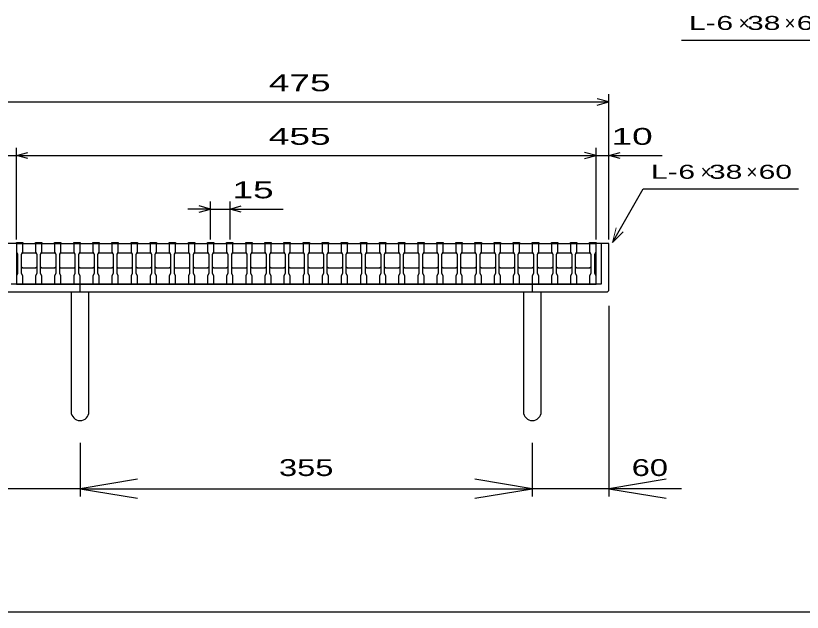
# Model space of a CAD drawing. Units: millimetres, scale not verified. Extents: x -1092 to 1039, y -770 to 632.
# Drawn here: x -778 to -161, y -688 to -220 of the extents above; entities that cross this region are included whole.
import ezdxf
from ezdxf.enums import TextEntityAlignment as Align

# ---------------------------------------------------------------- set-up
doc = ezdxf.new("R2010")
doc.units = ezdxf.units.MM
doc.header["$LTSCALE"] = 6
for name, color, linetype, lineweight in [('0_2', 150, 'Continuous', 25), ('16', 3, 'Continuous', 25), ('19', 6, 'Continuous', 25), ('22', 4, 'Continuous', 25)]:
    doc.layers.add(name, color=color, linetype=linetype, lineweight=lineweight)
doc.styles.add('ベクトル', font='')
doc.styles.get('ベクトル').set_extended_font_data('ベクトル')

# ---------------------------------------------------------------- blocks, each defined once
blk = doc.blocks.new('open_arrow')
at = {"color": 0, "linetype": 'Continuous', "lineweight": -2}
blk.add_lwpolyline([(7.5, 1.25), (0, 0), (7.5, -1.25)], dxfattribs=at)

msp = doc.modelspace()

# ---------------------------------------------------------------- linework, layer by layer
at = {"layer": '0_2'}
msp.add_line((1038.6, -687.9), (-1037.4, -687.9), dxfattribs=at)
at = {"layer": '16'}
for p, q in [((-778, -398.5), (-778, -397.8)), ((-778, -397.8), (-773, -397.8)), ((-778, -398.5), (-778, -405)), ((-773, -398.5), (-778, -398.5)), ((-778, -398.5), (-778, -430.5)), ((-778, -398.5), (-323, -398.5)), ((-773, -397.8), (-773, -398.5)), ((-773, -405), (-773, -398.5)), ((-763, -398.5), (-763, -397.8)), ((-763, -397.8), (-758, -397.8)), ((-763, -398.5), (-763, -405)), ((-758, -398.5), (-763, -398.5)), ((-758, -397.8), (-758, -398.5)), ((-758, -405), (-758, -398.5)), ((-748, -398.5), (-748, -397.8)), ((-748, -397.8), (-743, -397.8)), ((-748, -398.5), (-748, -405)), ((-743, -398.5), (-748, -398.5)), ((-743, -397.8), (-743, -398.5)), ((-743, -405), (-743, -398.5)), ((-733, -398.5), (-733, -397.8)), ((-733, -397.8), (-728, -397.8)), ((-733, -398.5), (-733, -405)), ((-728, -398.5), (-733, -398.5)), ((-728, -397.8), (-728, -398.5)), ((-728, -405), (-728, -398.5)), ((-718, -398.5), (-718, -397.8)), ((-718, -397.8), (-713, -397.8)), ((-718, -398.5), (-718, -405)), ((-713, -398.5), (-718, -398.5)), ((-713, -397.8), (-713, -398.5)), ((-713, -405), (-713, -398.5)), ((-703, -398.5), (-703, -397.8)), ((-703, -397.8), (-698, -397.8)), ((-703, -398.5), (-703, -405)), ((-698, -398.5), (-703, -398.5)), ((-698, -397.8), (-698, -398.5)), ((-698, -405), (-698, -398.5)), ((-688, -398.5), (-688, -397.8)), ((-688, -397.8), (-683, -397.8)), ((-688, -398.5), (-688, -405)), ((-683, -398.5), (-688, -398.5)), ((-683, -397.8), (-683, -398.5)), ((-683, -405), (-683, -398.5)), ((-673, -398.5), (-673, -397.8)), ((-673, -397.8), (-668, -397.8)), ((-673, -398.5), (-673, -405)), ((-668, -398.5), (-673, -398.5)), ((-668, -397.8), (-668, -398.5)), ((-668, -405), (-668, -398.5)), ((-658, -398.5), (-658, -397.8)), ((-658, -397.8), (-653, -397.8)), ((-658, -398.5), (-658, -405)), ((-653, -398.5), (-658, -398.5)), ((-653, -397.8), (-653, -398.5)), ((-653, -405), (-653, -398.5)), ((-643, -398.5), (-643, -397.8)), ((-643, -397.8), (-638, -397.8)), ((-643, -398.5), (-643, -405)), ((-638, -398.5), (-643, -398.5)), ((-638, -397.8), (-638, -398.5)), ((-638, -405), (-638, -398.5)), ((-628, -398.5), (-628, -397.8)), ((-628, -397.8), (-623, -397.8)), ((-628, -398.5), (-628, -405)), ((-623, -398.5), (-628, -398.5)), ((-623, -397.8), (-623, -398.5)), ((-623, -405), (-623, -398.5)), ((-613, -398.5), (-613, -397.8)), ((-613, -397.8), (-608, -397.8)), ((-613, -398.5), (-613, -405)), ((-608, -398.5), (-613, -398.5)), ((-608, -397.8), (-608, -398.5)), ((-608, -405), (-608, -398.5)), ((-598, -398.5), (-598, -397.8)), ((-598, -397.8), (-593, -397.8)), ((-598, -398.5), (-598, -405)), ((-593, -398.5), (-598, -398.5)), ((-593, -397.8), (-593, -398.5)), ((-593, -405), (-593, -398.5)), ((-583, -398.5), (-583, -397.8)), ((-583, -397.8), (-578, -397.8)), ((-583, -398.5), (-583, -405)), ((-578, -398.5), (-583, -398.5)), ((-578, -397.8), (-578, -398.5)), ((-578, -405), (-578, -398.5)), ((-568, -398.5), (-568, -397.8)), ((-568, -397.8), (-563, -397.8)), ((-568, -398.5), (-568, -405)), ((-563, -398.5), (-568, -398.5)), ((-563, -397.8), (-563, -398.5)), ((-563, -405), (-563, -398.5)), ((-553, -398.5), (-553, -397.8)), ((-553, -397.8), (-548, -397.8)), ((-553, -398.5), (-553, -405)), ((-548, -398.5), (-553, -398.5)), ((-548, -397.8), (-548, -398.5)), ((-548, -405), (-548, -398.5)), ((-538, -398.5), (-538, -397.8)), ((-538, -397.8), (-533, -397.8)), ((-538, -398.5), (-538, -405)), ((-533, -398.5), (-538, -398.5)), ((-533, -397.8), (-533, -398.5)), ((-533, -405), (-533, -398.5)), ((-523, -398.5), (-523, -397.8)), ((-523, -397.8), (-518, -397.8)), ((-523, -398.5), (-523, -405)), ((-518, -398.5), (-523, -398.5)), ((-518, -397.8), (-518, -398.5)), ((-518, -405), (-518, -398.5)), ((-508, -398.5), (-508, -397.8)), ((-508, -397.8), (-503, -397.8)), ((-508, -398.5), (-508, -405)), ((-503, -398.5), (-508, -398.5)), ((-503, -397.8), (-503, -398.5)), ((-503, -405), (-503, -398.5)), ((-493, -398.5), (-493, -397.8)), ((-493, -397.8), (-488, -397.8)), ((-493, -398.5), (-493, -405)), ((-488, -398.5), (-493, -398.5)), ((-488, -397.8), (-488, -398.5)), ((-488, -405), (-488, -398.5)), ((-478, -398.5), (-478, -397.8)), ((-478, -397.8), (-473, -397.8)), ((-478, -398.5), (-478, -405)), ((-473, -398.5), (-478, -398.5)), ((-473, -397.8), (-473, -398.5)), ((-473, -405), (-473, -398.5)), ((-463, -398.5), (-463, -397.8)), ((-463, -397.8), (-458, -397.8)), ((-463, -398.5), (-463, -405)), ((-458, -398.5), (-463, -398.5)), ((-458, -397.8), (-458, -398.5)), ((-458, -405), (-458, -398.5)), ((-448, -398.5), (-448, -397.8)), ((-448, -397.8), (-443, -397.8)), ((-448, -398.5), (-448, -405)), ((-443, -398.5), (-448, -398.5)), ((-443, -397.8), (-443, -398.5)), ((-443, -405), (-443, -398.5)), ((-433, -398.5), (-433, -397.8)), ((-433, -397.8), (-428, -397.8)), ((-433, -398.5), (-433, -405)), ((-428, -398.5), (-433, -398.5)), ((-428, -397.8), (-428, -398.5)), ((-428, -405), (-428, -398.5)), ((-418, -398.5), (-418, -397.8)), ((-418, -397.8), (-413, -397.8)), ((-418, -398.5), (-418, -405)), ((-413, -398.5), (-418, -398.5)), ((-413, -397.8), (-413, -398.5)), ((-413, -405), (-413, -398.5)), ((-403, -398.5), (-403, -397.8)), ((-403, -397.8), (-398, -397.8)), ((-403, -398.5), (-403, -405)), ((-398, -398.5), (-403, -398.5)), ((-398, -397.8), (-398, -398.5)), ((-398, -405), (-398, -398.5)), ((-388, -398.5), (-388, -397.8)), ((-388, -397.8), (-383, -397.8)), ((-388, -398.5), (-388, -405)), ((-383, -398.5), (-388, -398.5)), ((-383, -397.8), (-383, -398.5)), ((-383, -405), (-383, -398.5)), ((-373, -398.5), (-373, -397.8)), ((-373, -397.8), (-368, -397.8)), ((-373, -398.5), (-373, -405)), ((-368, -398.5), (-373, -398.5)), ((-368, -397.8), (-368, -398.5)), ((-368, -405), (-368, -398.5)), ((-358, -398.5), (-358, -397.8)), ((-358, -397.8), (-353, -397.8)), ((-358, -398.5), (-358, -405)), ((-353, -398.5), (-358, -398.5)), ((-353, -397.8), (-353, -398.5)), ((-353, -405), (-353, -398.5)), ((-343, -398.5), (-343, -397.8)), ((-343, -397.8), (-338, -397.8)), ((-343, -398.5), (-343, -405)), ((-338, -398.5), (-343, -398.5)), ((-338, -397.8), (-338, -398.5)), ((-338, -405), (-338, -398.5)), ((-328, -398.5), (-328, -397.8)), ((-328, -397.8), (-323, -397.8)), ((-328, -398.5), (-328, -405)), ((-323, -398.5), (-328, -398.5)), ((-323, -397.8), (-323, -398.5)), ((-323, -405), (-323, -398.5)), ((-323, -430.5), (-323, -398.5)), ((-778, -405), (-777, -407)), ((-777, -407), (-777, -422)), ((-774, -407), (-773, -405)), ((-774, -407), (-773, -406)), ((-774, -422), (-774, -407)), ((-773, -406), (-763, -406)), ((-763, -405), (-762, -407)), ((-763, -406), (-762, -407)), ((-762, -407), (-762, -422)), ((-759, -407), (-758, -405)), ((-759, -407), (-758, -406)), ((-759, -422), (-759, -407)), ((-758, -406), (-748, -406)), ((-748, -405), (-747, -407)), ((-748, -406), (-747, -407)), ((-747, -407), (-747, -422)), ((-744, -407), (-743, -405)), ((-744, -407), (-743, -406)), ((-744, -422), (-744, -407)), ((-743, -406), (-733, -406)), ((-733, -405), (-732, -407)), ((-733, -406), (-732, -407)), ((-732, -407), (-732, -422)), ((-729, -407), (-728, -405)), ((-729, -407), (-728, -406)), ((-729, -422), (-729, -407)), ((-728, -406), (-718, -406)), ((-718, -405), (-717, -407)), ((-718, -406), (-717, -407)), ((-717, -407), (-717, -422)), ((-714, -407), (-713, -405)), ((-714, -407), (-713, -406)), ((-714, -422), (-714, -407)), ((-713, -406), (-703, -406)), ((-703, -405), (-702, -407)), ((-703, -406), (-702, -407)), ((-702, -407), (-702, -422)), ((-699, -407), (-698, -405)), ((-699, -407), (-698, -406)), ((-699, -422), (-699, -407)), ((-698, -406), (-688, -406)), ((-688, -405), (-687, -407)), ((-688, -406), (-687, -407)), ((-687, -407), (-687, -422)), ((-684, -407), (-683, -405)), ((-684, -407), (-683, -406)), ((-684, -422), (-684, -407)), ((-683, -406), (-673, -406)), ((-673, -405), (-672, -407)), ((-673, -406), (-672, -407)), ((-672, -407), (-672, -422)), ((-669, -407), (-668, -405)), ((-669, -407), (-668, -406)), ((-669, -422), (-669, -407)), ((-668, -406), (-658, -406)), ((-658, -405), (-657, -407)), ((-658, -406), (-657, -407)), ((-657, -407), (-657, -422)), ((-654, -407), (-653, -405)), ((-654, -407), (-653, -406)), ((-654, -422), (-654, -407)), ((-653, -406), (-643, -406)), ((-643, -405), (-642, -407)), ((-643, -406), (-642, -407)), ((-642, -407), (-642, -422)), ((-639, -407), (-638, -405)), ((-639, -407), (-638, -406)), ((-639, -422), (-639, -407)), ((-638, -406), (-628, -406)), ((-628, -405), (-627, -407)), ((-628, -406), (-627, -407)), ((-627, -407), (-627, -422)), ((-624, -407), (-623, -405)), ((-624, -407), (-623, -406)), ((-624, -422), (-624, -407)), ((-623, -406), (-613, -406)), ((-613, -405), (-612, -407)), ((-613, -406), (-612, -407)), ((-612, -407), (-612, -422)), ((-609, -407), (-608, -405)), ((-609, -407), (-608, -406)), ((-609, -422), (-609, -407)), ((-608, -406), (-598, -406)), ((-598, -405), (-597, -407)), ((-598, -406), (-597, -407)), ((-597, -407), (-597, -422)), ((-594, -407), (-593, -405)), ((-594, -407), (-593, -406)), ((-594, -422), (-594, -407)), ((-593, -406), (-583, -406)), ((-583, -405), (-582, -407)), ((-583, -406), (-582, -407)), ((-582, -407), (-582, -422)), ((-579, -407), (-578, -405)), ((-579, -407), (-578, -406)), ((-579, -422), (-579, -407)), ((-578, -406), (-568, -406)), ((-568, -405), (-567, -407)), ((-568, -406), (-567, -407)), ((-567, -407), (-567, -422)), ((-564, -407), (-563, -405)), ((-564, -407), (-563, -406)), ((-564, -422), (-564, -407)), ((-563, -406), (-553, -406)), ((-553, -405), (-552, -407)), ((-553, -406), (-552, -407)), ((-552, -407), (-552, -422)), ((-549, -407), (-548, -405)), ((-549, -407), (-548, -406)), ((-549, -422), (-549, -407)), ((-548, -406), (-538, -406)), ((-538, -405), (-537, -407)), ((-538, -406), (-537, -407)), ((-537, -407), (-537, -422)), ((-534, -407), (-533, -405)), ((-534, -407), (-533, -406)), ((-534, -422), (-534, -407)), ((-533, -406), (-523, -406)), ((-523, -405), (-522, -407)), ((-523, -406), (-522, -407)), ((-522, -407), (-522, -422)), ((-519, -407), (-518, -405)), ((-519, -407), (-518, -406)), ((-519, -422), (-519, -407)), ((-518, -406), (-508, -406)), ((-508, -405), (-507, -407)), ((-508, -406), (-507, -407)), ((-507, -407), (-507, -422)), ((-504, -407), (-503, -405)), ((-504, -407), (-503, -406)), ((-504, -422), (-504, -407)), ((-503, -406), (-493, -406)), ((-493, -405), (-492, -407)), ((-493, -406), (-492, -407)), ((-492, -407), (-492, -422)), ((-489, -407), (-488, -405)), ((-489, -407), (-488, -406)), ((-489, -422), (-489, -407)), ((-488, -406), (-478, -406)), ((-478, -405), (-477, -407)), ((-478, -406), (-477, -407)), ((-477, -407), (-477, -422)), ((-474, -407), (-473, -405)), ((-474, -407), (-473, -406)), ((-474, -422), (-474, -407)), ((-473, -406), (-463, -406)), ((-463, -405), (-462, -407)), ((-463, -406), (-462, -407)), ((-462, -407), (-462, -422)), ((-459, -407), (-458, -405)), ((-459, -407), (-458, -406)), ((-459, -422), (-459, -407)), ((-458, -406), (-448, -406)), ((-448, -405), (-447, -407)), ((-448, -406), (-447, -407)), ((-447, -407), (-447, -422)), ((-444, -407), (-443, -405)), ((-444, -407), (-443, -406)), ((-444, -422), (-444, -407)), ((-443, -406), (-433, -406)), ((-433, -405), (-432, -407)), ((-433, -406), (-432, -407)), ((-432, -407), (-432, -422)), ((-429, -407), (-428, -405)), ((-429, -407), (-428, -406)), ((-429, -422), (-429, -407)), ((-428, -406), (-418, -406)), ((-418, -405), (-417, -407)), ((-418, -406), (-417, -407)), ((-417, -407), (-417, -422)), ((-414, -407), (-413, -405)), ((-414, -407), (-413, -406)), ((-414, -422), (-414, -407)), ((-413, -406), (-403, -406)), ((-403, -405), (-402, -407)), ((-403, -406), (-402, -407)), ((-402, -407), (-402, -422)), ((-399, -407), (-398, -405)), ((-399, -407), (-398, -406)), ((-399, -422), (-399, -407)), ((-398, -406), (-388, -406)), ((-388, -405), (-387, -407)), ((-388, -406), (-387, -407)), ((-387, -407), (-387, -422)), ((-384, -407), (-383, -405)), ((-384, -407), (-383, -406)), ((-384, -422), (-384, -407)), ((-383, -406), (-373, -406)), ((-373, -405), (-372, -407)), ((-373, -406), (-372, -407)), ((-372, -407), (-372, -422)), ((-369, -407), (-368, -405)), ((-369, -407), (-368, -406)), ((-369, -422), (-369, -407)), ((-368, -406), (-358, -406)), ((-358, -405), (-357, -407)), ((-358, -406), (-357, -407)), ((-357, -407), (-357, -422)), ((-354, -407), (-353, -405)), ((-354, -407), (-353, -406)), ((-354, -422), (-354, -407)), ((-353, -406), (-343, -406)), ((-343, -405), (-342, -407)), ((-343, -406), (-342, -407)), ((-342, -407), (-342, -422)), ((-339, -407), (-338, -405)), ((-339, -407), (-338, -406)), ((-339, -422), (-339, -407)), ((-338, -406), (-328, -406)), ((-328, -405), (-327, -407)), ((-328, -406), (-327, -407)), ((-327, -407), (-327, -422)), ((-324, -407), (-323, -405)), ((-324, -422), (-324, -407)), ((-773, -418), (-774, -417)), ((-763, -418), (-773, -418)), ((-762, -417), (-763, -418)), ((-758, -418), (-759, -417)), ((-748, -418), (-758, -418)), ((-747, -417), (-748, -418)), ((-743, -418), (-744, -417)), ((-733, -418), (-743, -418)), ((-732, -417), (-733, -418)), ((-728, -418), (-729, -417)), ((-718, -418), (-728, -418)), ((-717, -417), (-718, -418)), ((-713, -418), (-714, -417)), ((-703, -418), (-713, -418)), ((-702, -417), (-703, -418)), ((-698, -418), (-699, -417)), ((-688, -418), (-698, -418)), ((-687, -417), (-688, -418)), ((-683, -418), (-684, -417)), ((-673, -418), (-683, -418)), ((-672, -417), (-673, -418)), ((-668, -418), (-669, -417)), ((-658, -418), (-668, -418)), ((-657, -417), (-658, -418)), ((-653, -418), (-654, -417)), ((-643, -418), (-653, -418)), ((-642, -417), (-643, -418)), ((-638, -418), (-639, -417)), ((-628, -418), (-638, -418)), ((-627, -417), (-628, -418)), ((-623, -418), (-624, -417)), ((-613, -418), (-623, -418)), ((-612, -417), (-613, -418)), ((-608, -418), (-609, -417)), ((-598, -418), (-608, -418)), ((-597, -417), (-598, -418)), ((-593, -418), (-594, -417)), ((-583, -418), (-593, -418)), ((-582, -417), (-583, -418)), ((-578, -418), (-579, -417)), ((-568, -418), (-578, -418)), ((-567, -417), (-568, -418)), ((-563, -418), (-564, -417)), ((-553, -418), (-563, -418)), ((-552, -417), (-553, -418)), ((-548, -418), (-549, -417)), ((-538, -418), (-548, -418)), ((-537, -417), (-538, -418)), ((-533, -418), (-534, -417)), ((-523, -418), (-533, -418)), ((-522, -417), (-523, -418)), ((-518, -418), (-519, -417)), ((-508, -418), (-518, -418)), ((-507, -417), (-508, -418)), ((-503, -418), (-504, -417)), ((-493, -418), (-503, -418)), ((-492, -417), (-493, -418)), ((-488, -418), (-489, -417)), ((-478, -418), (-488, -418)), ((-477, -417), (-478, -418)), ((-473, -418), (-474, -417)), ((-463, -418), (-473, -418)), ((-462, -417), (-463, -418)), ((-458, -418), (-459, -417)), ((-448, -418), (-458, -418)), ((-447, -417), (-448, -418)), ((-443, -418), (-444, -417)), ((-433, -418), (-443, -418)), ((-432, -417), (-433, -418)), ((-428, -418), (-429, -417)), ((-418, -418), (-428, -418)), ((-417, -417), (-418, -418)), ((-413, -418), (-414, -417)), ((-403, -418), (-413, -418)), ((-402, -417), (-403, -418)), ((-398, -418), (-399, -417)), ((-388, -418), (-398, -418)), ((-387, -417), (-388, -418)), ((-383, -418), (-384, -417)), ((-373, -418), (-383, -418)), ((-372, -417), (-373, -418)), ((-368, -418), (-369, -417)), ((-358, -418), (-368, -418)), ((-357, -417), (-358, -418)), ((-353, -418), (-354, -417)), ((-343, -418), (-353, -418)), ((-342, -417), (-343, -418)), ((-338, -418), (-339, -417)), ((-328, -418), (-338, -418)), ((-327, -417), (-328, -418)), ((-777, -422), (-778, -424)), ((-778, -424), (-778, -430.5)), ((-773, -424), (-774, -422)), ((-773, -430.5), (-773, -424)), ((-762, -422), (-763, -424)), ((-763, -424), (-763, -430.5)), ((-758, -424), (-759, -422)), ((-758, -430.5), (-758, -424)), ((-747, -422), (-748, -424)), ((-748, -424), (-748, -430.5)), ((-743, -424), (-744, -422)), ((-743, -430.5), (-743, -424)), ((-732, -422), (-733, -424)), ((-733, -424), (-733, -430.5)), ((-728, -424), (-729, -422)), ((-728, -430.5), (-728, -424)), ((-717, -422), (-718, -424)), ((-718, -424), (-718, -430.5)), ((-713, -424), (-714, -422)), ((-713, -430.5), (-713, -424)), ((-702, -422), (-703, -424)), ((-703, -424), (-703, -430.5)), ((-698, -424), (-699, -422)), ((-698, -430.5), (-698, -424)), ((-687, -422), (-688, -424)), ((-688, -424), (-688, -430.5)), ((-683, -424), (-684, -422)), ((-683, -430.5), (-683, -424)), ((-672, -422), (-673, -424)), ((-673, -424), (-673, -430.5)), ((-668, -424), (-669, -422)), ((-668, -430.5), (-668, -424)), ((-657, -422), (-658, -424)), ((-658, -424), (-658, -430.5)), ((-653, -424), (-654, -422)), ((-653, -430.5), (-653, -424)), ((-642, -422), (-643, -424)), ((-643, -424), (-643, -430.5)), ((-638, -424), (-639, -422)), ((-638, -430.5), (-638, -424)), ((-627, -422), (-628, -424)), ((-628, -424), (-628, -430.5)), ((-623, -424), (-624, -422)), ((-623, -430.5), (-623, -424)), ((-612, -422), (-613, -424)), ((-613, -424), (-613, -430.5)), ((-608, -424), (-609, -422)), ((-608, -430.5), (-608, -424)), ((-597, -422), (-598, -424)), ((-598, -424), (-598, -430.5)), ((-593, -424), (-594, -422)), ((-593, -430.5), (-593, -424)), ((-582, -422), (-583, -424)), ((-583, -424), (-583, -430.5)), ((-578, -424), (-579, -422)), ((-578, -430.5), (-578, -424)), ((-567, -422), (-568, -424)), ((-568, -424), (-568, -430.5)), ((-563, -424), (-564, -422)), ((-563, -430.5), (-563, -424)), ((-552, -422), (-553, -424)), ((-553, -424), (-553, -430.5)), ((-548, -424), (-549, -422)), ((-548, -430.5), (-548, -424)), ((-537, -422), (-538, -424)), ((-538, -424), (-538, -430.5)), ((-533, -424), (-534, -422)), ((-533, -430.5), (-533, -424)), ((-522, -422), (-523, -424)), ((-523, -424), (-523, -430.5)), ((-518, -424), (-519, -422)), ((-518, -430.5), (-518, -424)), ((-507, -422), (-508, -424)), ((-508, -424), (-508, -430.5)), ((-503, -424), (-504, -422)), ((-503, -430.5), (-503, -424)), ((-492, -422), (-493, -424)), ((-493, -424), (-493, -430.5)), ((-488, -424), (-489, -422)), ((-488, -430.5), (-488, -424)), ((-477, -422), (-478, -424)), ((-478, -424), (-478, -430.5)), ((-473, -424), (-474, -422)), ((-473, -430.5), (-473, -424)), ((-462, -422), (-463, -424)), ((-463, -424), (-463, -430.5)), ((-458, -424), (-459, -422)), ((-458, -430.5), (-458, -424)), ((-447, -422), (-448, -424)), ((-448, -424), (-448, -430.5)), ((-443, -424), (-444, -422)), ((-443, -430.5), (-443, -424)), ((-432, -422), (-433, -424)), ((-433, -424), (-433, -430.5)), ((-428, -424), (-429, -422)), ((-428, -430.5), (-428, -424)), ((-417, -422), (-418, -424)), ((-418, -424), (-418, -430.5)), ((-413, -424), (-414, -422)), ((-413, -430.5), (-413, -424)), ((-402, -422), (-403, -424)), ((-403, -424), (-403, -430.5)), ((-398, -424), (-399, -422)), ((-398, -430.5), (-398, -424)), ((-387, -422), (-388, -424)), ((-388, -424), (-388, -430.5)), ((-383, -424), (-384, -422)), ((-383, -430.5), (-383, -424)), ((-372, -422), (-373, -424)), ((-373, -424), (-373, -430.5)), ((-368, -424), (-369, -422)), ((-368, -430.5), (-368, -424)), ((-357, -422), (-358, -424)), ((-358, -424), (-358, -430.5)), ((-353, -424), (-354, -422)), ((-353, -430.5), (-353, -424)), ((-342, -422), (-343, -424)), ((-343, -424), (-343, -430.5)), ((-338, -424), (-339, -422)), ((-338, -430.5), (-338, -424)), ((-327, -422), (-328, -424)), ((-328, -424), (-328, -430.5)), ((-323, -424), (-324, -422)), ((-323, -430.5), (-323, -424)), ((-778, -430.5), (-773, -430.5)), ((-778, -430.5), (-323, -430.5)), ((-763, -430.5), (-758, -430.5)), ((-748, -430.5), (-743, -430.5)), ((-733, -430.5), (-728, -430.5)), ((-718, -430.5), (-713, -430.5)), ((-703, -430.5), (-698, -430.5)), ((-688, -430.5), (-683, -430.5)), ((-673, -430.5), (-668, -430.5)), ((-658, -430.5), (-653, -430.5)), ((-643, -430.5), (-638, -430.5)), ((-628, -430.5), (-623, -430.5)), ((-613, -430.5), (-608, -430.5)), ((-598, -430.5), (-593, -430.5)), ((-583, -430.5), (-578, -430.5)), ((-568, -430.5), (-563, -430.5)), ((-553, -430.5), (-548, -430.5)), ((-538, -430.5), (-533, -430.5)), ((-523, -430.5), (-518, -430.5)), ((-508, -430.5), (-503, -430.5)), ((-493, -430.5), (-488, -430.5)), ((-478, -430.5), (-473, -430.5)), ((-463, -430.5), (-458, -430.5)), ((-448, -430.5), (-443, -430.5)), ((-433, -430.5), (-428, -430.5)), ((-418, -430.5), (-413, -430.5)), ((-403, -430.5), (-398, -430.5)), ((-388, -430.5), (-383, -430.5)), ((-373, -430.5), (-368, -430.5)), ((-358, -430.5), (-353, -430.5)), ((-343, -430.5), (-338, -430.5)), ((-328, -430.5), (-323, -430.5))]:
    msp.add_line(p, q, dxfattribs=at)
at = {"layer": '19', "color": 4}
msp.add_line((-310.19, -397.87), (-285.9, -355.78), dxfattribs=at)
at = {"layer": '19', "color": 4, "lineweight": 13}
for p, q in [((-307.09, -386.28), (-310.19, -397.87)), ((-310.19, -397.87), (-301.71, -389.38))]:
    msp.add_line(p, q, dxfattribs=at)
at = {"layer": '19'}
for p, q in [((-778, -398.5), (-788, -398.5)), ((-313, -398.5), (-323, -398.5)), ((-319, -398.5), (-319, -430.5)), ((-313, -435.5), (-313, -398.5)), ((-319, -430.5), (-782, -430.5)), ((-728, -436.5), (-728, -430.5)), ((-373, -430.5), (-373, -436.5)), ((-787, -436.5), (-314, -436.5)), ((-735, -436.5), (-735, -530.5)), ((-721, -530.5), (-721, -436.5)), ((-380, -436.5), (-380, -530.5)), ((-366, -530.5), (-366, -436.5)), ((-314, -436.5), (-313, -435.5))]:
    msp.add_line(p, q, dxfattribs=at)
for centre in [(-728, -530.5), (-373, -530.5)]:
    msp.add_arc(centre, 7, 180, 0, dxfattribs=at)
at = {"layer": '22'}
for p, q in [((-256, -239), (-136, -239)), ((-313, -395.5), (-313, -281.5)), ((-788, -287.5), (-313, -287.5)), ((-313, -287.5), (-322, -285.1)), ((-322, -289.9), (-313, -287.5)), ((-778, -395.5), (-778, -323.5)), ((-778, -329.5), (-769, -327.1)), ((-323, -329.5), (-332, -327.1)), ((-323, -395.5), (-323, -323.5)), ((-313, -395.5), (-313, -323.5)), ((-313, -329.5), (-304, -327.1)), ((-788, -329.5), (-778, -329.5)), ((-769, -331.9), (-778, -329.5)), ((-778, -329.5), (-323, -329.5)), ((-332, -331.9), (-323, -329.5)), ((-323, -329.5), (-313, -329.5)), ((-304, -331.9), (-313, -329.5)), ((-313, -329.5), (-271, -329.5)), ((-285.9, -355.78), (-163.94, -355.78)), ((-625.5, -371.5), (-634.5, -369.1)), ((-625.5, -395.5), (-625.5, -365.5)), ((-610.5, -365.5), (-610.5, -395.5)), ((-610.5, -371.5), (-601.5, -369.1)), ((-625.5, -371.5), (-643.5, -371.5)), ((-634.5, -373.9), (-625.5, -371.5)), ((-625.5, -371.5), (-610.5, -371.5)), ((-601.5, -373.9), (-610.5, -371.5)), ((-610.5, -371.5), (-568.5, -371.5)), ((-313, -447.5), (-313, -596.95)), ((-728, -555.07), (-728, -596.95)), ((-728, -555.07), (-728, -596.95)), ((-373, -555.07), (-373, -596.95)), ((-373, -555.07), (-373, -596.95)), ((-728, -590.95), (-840.8, -590.95)), ((-728, -590.95), (-373, -590.95)), ((-255.99, -590.95), (-373, -590.95))]:
    msp.add_line(p, q, dxfattribs=at)

# ---------------------------------------------------------------- block references
at = {"layer": '22', "xscale": 6, "yscale": 6}
for p in [(-728, -590.95), (-313, -590.95)]:
    msp.add_blockref('open_arrow', p, dxfattribs=at)
at = {"layer": '22', "xscale": 6, "yscale": 6, "rotation": 180}
msp.add_blockref('open_arrow', (-373, -590.95), dxfattribs=at)

# ---------------------------------------------------------------- texts
at = {"layer": '22', "color": 2, "style": 'ベクトル'}
for s, height, width, p in [('L-', 11, 1.6, (-250, -225.5)), (' 6 ', 11, 1.6, (-235, -225.5)), (' 38 ', 11, 1.6, (-211, -225.5)), (' 60 ', 11, 1.6, (-172, -225.5)), (' 475 ', 13.2, 1.65, (-588, -272.5)), (' 455 ', 13.2, 1.65, (-588, -314.5)), (' 10 ', 13.2, 1.65, (-319, -314.5)), ('L-', 11, 1.6, (-279.9, -342.28)), (' 6 ', 11, 1.6, (-264.9, -342.28)), (' 38 ', 11, 1.6, (-240.9, -342.28)), (' 60', 11, 1.6, (-201.9, -342.28)), (' 15 ', 13.2, 1.65, (-616.5, -356.5))]:
    msp.add_text(s, height=height, dxfattribs=dict(at, width=width)).set_placement(p, align=Align.MIDDLE_LEFT)
for p in [(-211, -225.5), (-175, -225.5), (-240.9, -342.28), (-204.9, -342.28)]:
    msp.add_text('×', height=11, dxfattribs=at).set_placement(p, align=Align.MIDDLE_LEFT)
at = {"layer": '22', "style": 'ベクトル', "width": 1.45}
msp.add_text('355', height=13.2, dxfattribs=at).set_placement((-550.5, -584.95), align=Align.BOTTOM_CENTER)
msp.add_text('60', height=13.2, dxfattribs=at).set_placement((-295, -584.95), align=Align.BOTTOM_LEFT)

doc.saveas('drawing.dxf')
